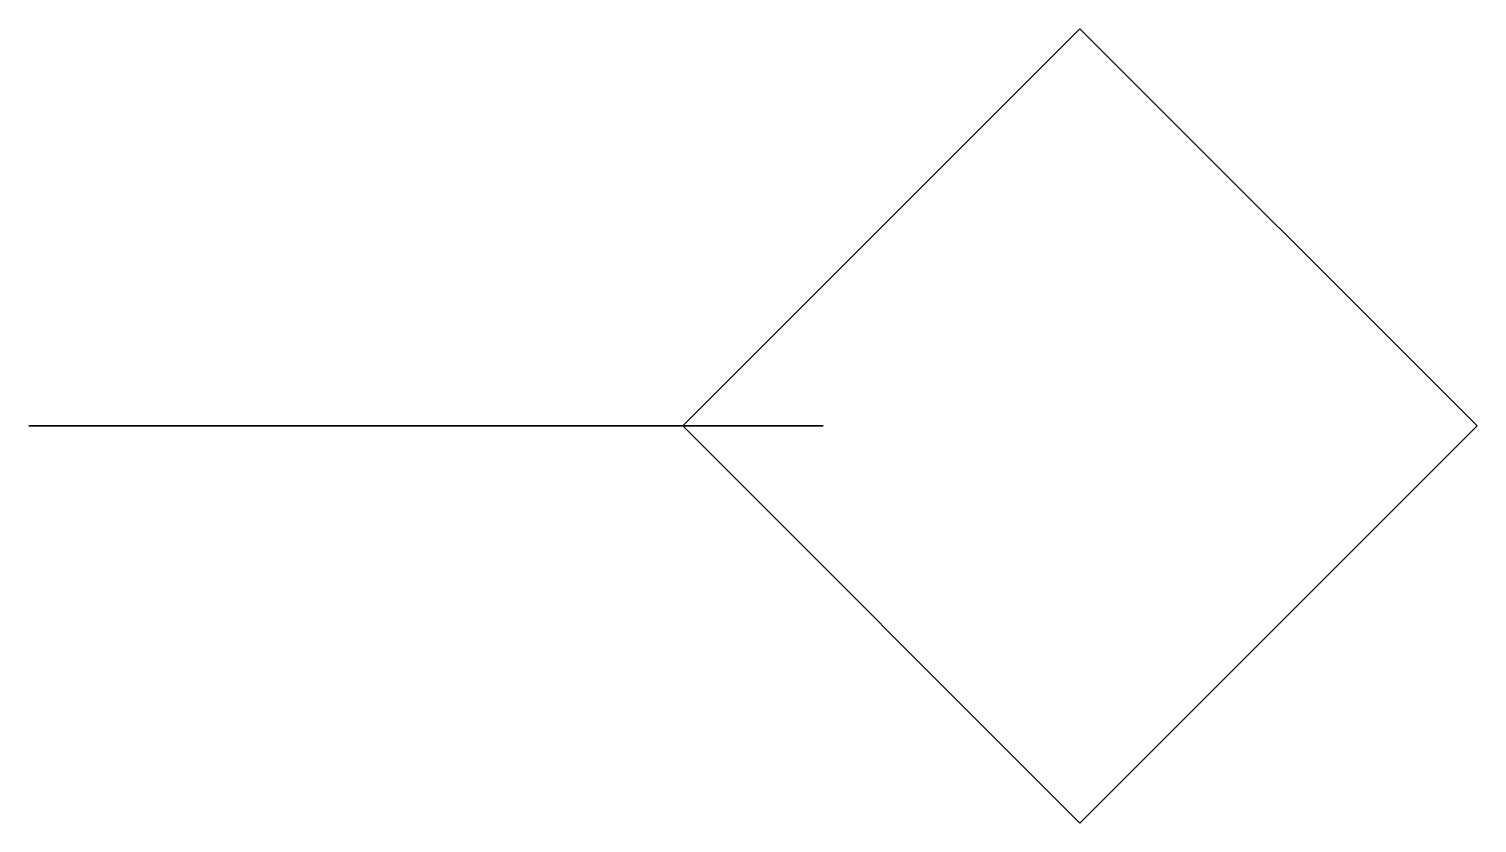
# Model space of a CAD drawing. Header units: millimetres. Extents: x -16 to 241, y -71 to 71.
import ezdxf

# ---------------------------------------------------------------- set-up
doc = ezdxf.new("R2010")
doc.units = ezdxf.units.MM
doc.layers.add('KwikScaf 3D', color=7, linetype='Continuous')

# ---------------------------------------------------------------- blocks, each defined once
blk = doc.blocks.new('3D Tie Clamp 90 Degree')
for points in [[(-70.71, 70.71), (0, 0), (70.71, 70.71), (0, 141.42)], [(45.71, 70.71), (116.42, 70.71, -70.71), (187.13, 70.71), (116.42, 70.71, 70.71)]]:
    blk.add_3dface(points)

msp = doc.modelspace()

# ---------------------------------------------------------------- block references
at = {"layer": 'KwikScaf 3D', "rotation": 180}
msp.add_blockref('3D Tie Clamp 90 Degree', (170.71, 70.71), dxfattribs=at)

doc.saveas('drawing.dxf')
